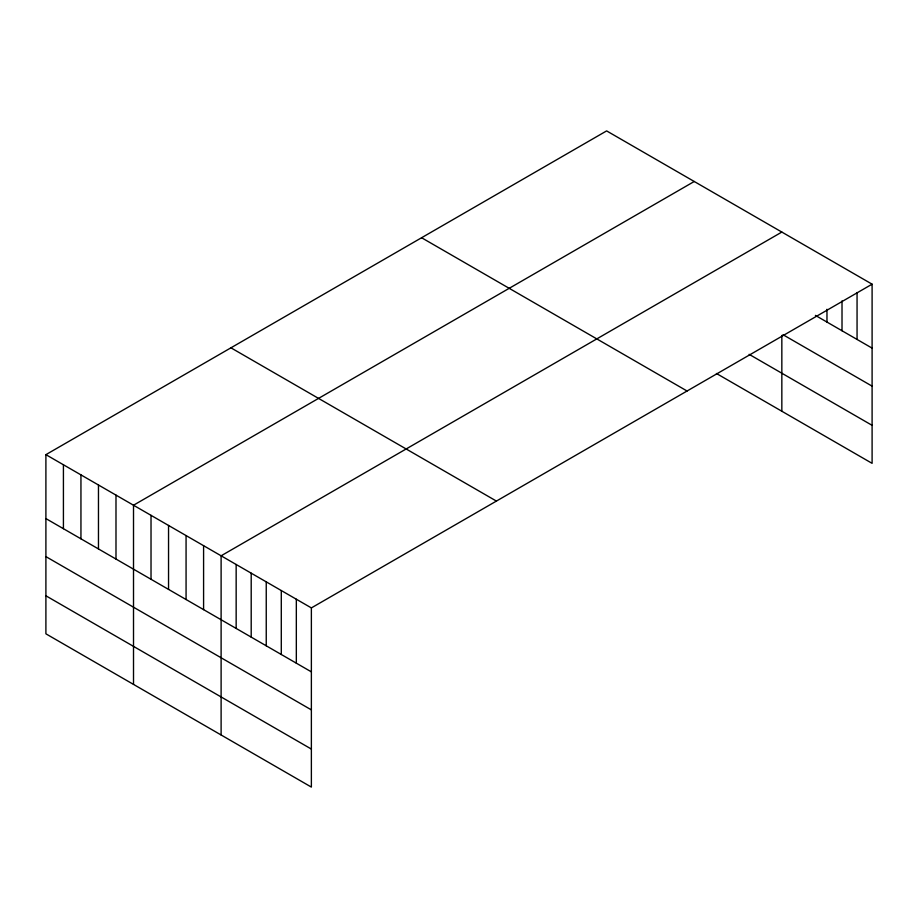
<?xml version="1.0" encoding="UTF-8"?>
<svg xmlns="http://www.w3.org/2000/svg" width="918" height="918" viewBox="0 0 918 918"><rect width="100%" height="100%" fill="white"/><g stroke="black" fill="none" stroke-linecap="round" stroke-linejoin="round"><path stroke-width="1.38" d="M45.9 454.651L311.374 607.911L311.374 787.093L45.9 633.822L45.9 454.651L606.626 130.907L872.1 284.178L872.1 463.349L716.43 373.477M694.237 181.489L133.512 505.221L133.512 684.392M781.838 232.07L221.112 555.803L221.112 734.974M311.374 607.911L872.1 284.178M815.402 315.39L872.1 348.129M782.997 334.703L872.1 386.145M749.134 354.337L872.1 425.332M421.591 237.739L687.066 391.011M230.934 347.819L496.409 501.079M45.9 518.59L311.374 671.861M45.9 556.618L311.374 709.878M45.9 595.793L311.374 749.065M857.056 292.544L857.056 339.442M842.013 300.909L842.013 330.755M826.969 309.274L826.969 322.069M781.838 335.437L781.838 411.241M296.33 599.225L296.33 663.175M281.287 590.549L281.287 654.488M266.243 581.863L266.243 645.802M251.199 573.176L251.199 637.115M236.156 564.49L236.156 628.428M203.589 545.682L203.589 609.632M186.067 535.573L186.067 599.511M168.545 525.452L168.545 589.402M151.022 515.342L151.022 579.281M115.989 495.112L115.989 559.051M98.467 484.991L98.467 548.93M80.945 474.881L80.945 538.82M63.422 464.76L63.422 528.699"/></g></svg>
